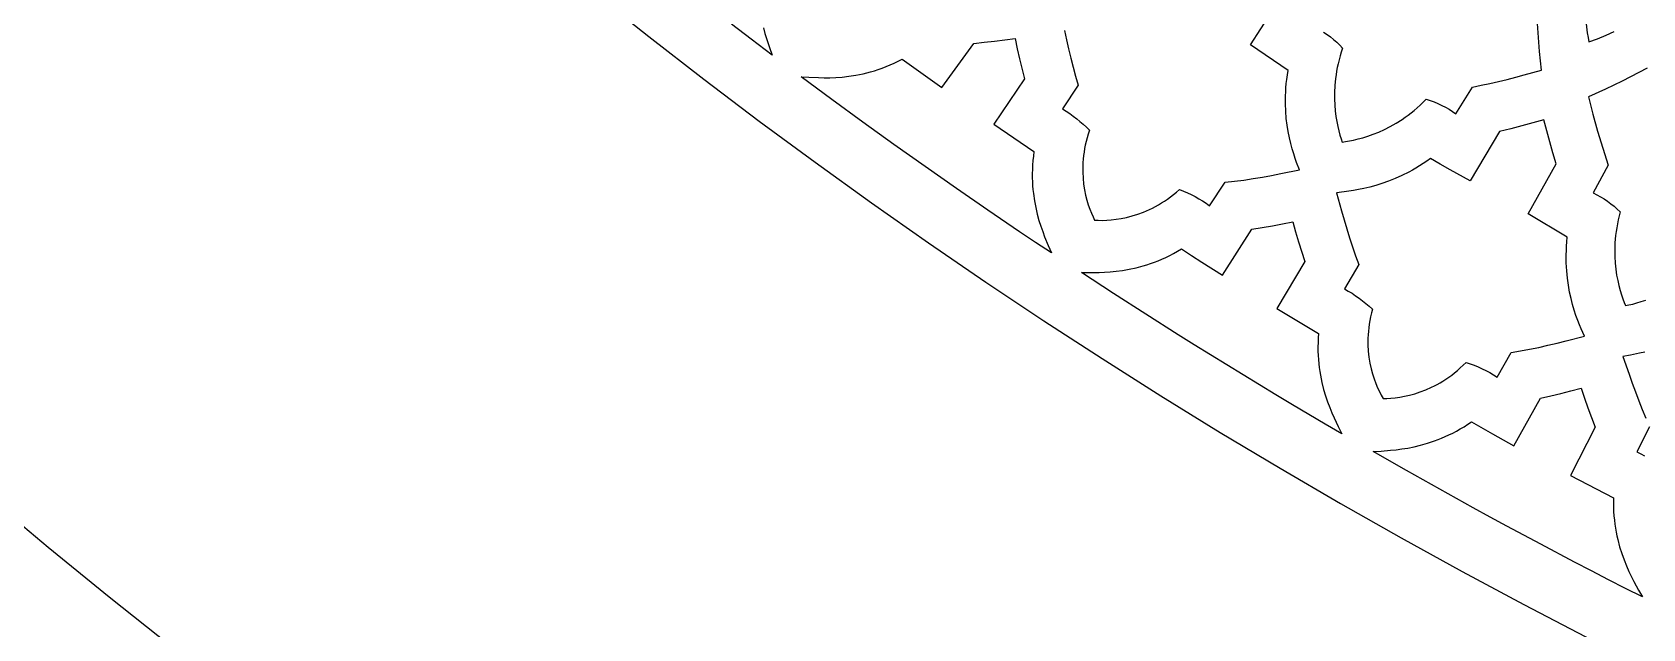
# Model space of a CAD drawing. Extents: x -550 to 550, y -550 to 550.
# Drawn here: x -351.2 to -216, y -431.3 to -381.2 of the extents above; entities that cross this region are included whole.
import ezdxf

# ---------------------------------------------------------------- set-up
doc = ezdxf.new("R2010")
doc.units = 0
doc.layers.add('LAYER_1', color=18, linetype='CONTINUOUS')
doc.layers.add('LAYER_10', color=4, linetype='CONTINUOUS')

msp = doc.modelspace()

# ---------------------------------------------------------------- linework, layer by layer
at = {"layer": 'LAYER_1'}
msp.add_lwpolyline([(0, 549.9999999999998, 0.4142135623730951), (-550, -4.34e-14, 0.4142135623730951), (0, -549.9999999999998, 0.4142135623730951), (550, -4.34e-14, 0.4142135623730951)], format="xyb", close=True, dxfattribs=at)
for points in [[(-264.5744277787013, -381.0470981858816), (-264.4036011972787, -381.8196904615775), (-264.225256429012, -382.5905334031976), (-264.0379139241355, -383.3590909651944), (-263.8400941328831, -384.1248271020202), (-263.6303175054891, -384.8872057681275), (-263.4071044921875, -385.6456909179688), (-264.7194213867188, -387.6217041015625), (-264.4159088926997, -387.8151481136745), (-264.1177330881586, -388.0177788333111), (-263.8254991722495, -388.2294834391596), (-263.5398123441266, -388.4501491099069), (-263.2612778029438, -388.67966302424), (-262.9905007478554, -388.9179123608461), (-262.7280863780155, -389.164784298412), (-262.4746398925781, -389.420166015625), (-262.5768208087318, -389.7362974161336), (-262.6674926453322, -390.0485587780902), (-262.7470584053646, -390.3568190953065), (-262.8159210918137, -390.6609473615941), (-262.8744837076647, -390.9608125707645), (-262.9231492559024, -391.2562837166292), (-262.9623207395119, -391.547229793), (-262.9924011614781, -391.8335197936884), (-263.0137935247861, -392.1150227125059), (-263.0269008324208, -392.3916075432642), (-263.0298722926102, -392.9294989158496), (-263.0045395659261, -393.4461458619372), (-262.9541266762484, -393.9405003320197), (-262.8818576474571, -394.4115142765898), (-262.7909565034319, -394.8581396461404), (-262.6846472680526, -395.2793283911641), (-262.5661539651992, -395.6740324621536), (-262.4387006187515, -396.0412038096017), (-262.3055112525892, -396.3797943840012), (-262.1698098905923, -396.6887561358448), (-262.0348205566406, -396.967041015625), (-261.7252540362179, -396.9808253617525), (-261.3872109666582, -396.9831871180977), (-261.0229176248667, -396.9715757499152), (-260.6346002877489, -396.9434407224593), (-260.2244852322099, -396.8962315009844), (-259.794798735155, -396.8273975507449), (-259.3477670734894, -396.7343883369952), (-258.8856165241185, -396.6146533249897), (-258.4105733639475, -396.4656419799828), (-257.9248638698817, -396.2848037672289), (-257.6787049591711, -396.1816525433388), (-257.4307143188263, -396.0695881519825), (-257.1811702334604, -395.9482917763165), (-256.9303509876867, -395.8174445994979), (-256.6785348661181, -395.6767278046833), (-256.426000153368, -395.5258225750295), (-256.1730251340495, -395.3644100936934), (-255.9198880927756, -395.1921715438317), (-255.6668673141596, -395.0087881086013), (-255.4142410828147, -394.8139409711589), (-255.162287683354, -394.6073113146614), (-254.9112854003906, -394.3885803222656), (-254.5764045402536, -394.5200370670885), (-254.2458476585239, -394.6637225053038), (-253.9202056195003, -394.819294691799), (-253.6000692874815, -394.9864116814615), (-253.2860295267664, -395.1647315291786), (-252.9786772016535, -395.3539122898376), (-252.6786031764416, -395.553612018326), (-252.3863983154297, -395.7634887695312), (-251.0856170654297, -393.7808227539062), (-250.3001941576694, -393.6985291553848), (-249.5168576120951, -393.5978671874227), (-248.7354598310293, -393.481287425454), (-247.9558532167943, -393.3512404449127), (-247.1778901717124, -393.2101768212329), (-246.4014230981061, -393.0605471298487), (-244.8523864746094, -392.7453918457031), (-245.0789176793725, -392.1385785996829), (-245.2025732841337, -391.7849860906259), (-245.3286458908344, -391.3986651511598), (-245.4537532497396, -390.9801624015008), (-245.5745131111142, -390.5300244618658), (-245.687543225223, -390.048797952471), (-245.7894613423308, -389.5370294935329), (-245.8768852127026, -388.9952657052682), (-245.9464325866032, -388.4240532078933), (-245.9947212142976, -387.8239386216246), (-246.0183688460505, -387.1954685666788), (-246.0198953354067, -386.8707710572695), (-246.0139932321268, -386.5391896632722), (-246.0002397549941, -386.2007927122137), (-245.9782121227915, -385.8556485316213), (-245.9474875543022, -385.503825449022), (-245.9076432683094, -385.1453917919428), (-245.8582564835961, -384.7804158879108), (-245.7989044189453, -384.4089660644531), (-248.9436645507812, -382.2454528808594), (-246.3633575439453, -378.1843872070312)], [(-289.8349487875257, -380.8227201535346), (-289.7033868036855, -381.2869825423277), (-289.568660018044, -381.7191131221737), (-289.3066071831454, -382.4846035682009), (-289.0825805664062, -383.1144409179688), (-290.8698410902466, -381.7653279114544), (-292.5065713567353, -380.5168247884111)], [(-242.8164426670243, -381.1755780812373), (-242.5303292532652, -381.3742041869828), (-242.2515551977758, -381.583438473002), (-241.9806386148179, -381.8027850946714), (-241.7180976186531, -382.0317482073673), (-241.4644503235432, -382.269831966466), (-241.22021484375, -382.5165405273438), (-241.3308726164561, -382.85253585454), (-241.4304297235716, -383.1843591019299), (-241.5192890539419, -383.5118504544727), (-241.5978534964118, -383.8348500971277), (-241.6665259398267, -384.1531982148541), (-241.7257092730317, -384.4667349926111), (-241.7758063848719, -384.775300615358), (-241.8172201641925, -385.0787352680539), (-241.8756092806553, -385.6695724031302), (-241.9040997331814, -386.2379678775138), (-241.9059146325318, -386.7826431708788), (-241.8842770894678, -387.3023197628991), (-241.8424102147504, -387.7957191332485), (-241.783537119141, -388.2615627616011), (-241.7108809134006, -388.6985721276307), (-241.6276647082904, -389.1054687110114), (-241.5371116145716, -389.4809739914171), (-241.4424447430053, -389.8238094485217), (-241.3468872043527, -390.1326965619992), (-241.253662109375, -390.4063568115234), (-240.9664607355956, -390.3659568280931), (-240.6466965583235, -390.311845363524), (-240.2969500778746, -390.2417126439178), (-239.9198017945648, -390.1532488953765), (-239.5178322087103, -390.044144344002), (-239.0936218206269, -389.9120892158962), (-238.6497511306306, -389.7547737371609), (-238.1888006390374, -389.5698881338981), (-237.7133508461632, -389.3551226322097), (-237.2259822523241, -389.1081674581975), (-236.7292753578359, -388.8267128379634), (-236.2258106630147, -388.5084489976094), (-235.9723505468279, -388.3347918155442), (-235.7181686681764, -388.1510661632373), (-235.4635875895996, -387.9569833189512), (-235.208929873637, -387.7522545609489), (-234.9545180828281, -387.536591167493), (-234.7006747797125, -387.3097044168463), (-234.4477225268295, -387.0713055872714), (-234.1959838867188, -386.8211059570312), (-233.8657607146511, -386.9275876665627), (-233.5393656585006, -387.0478235109477), (-233.2175898382797, -387.1814549004646), (-232.901224374001, -387.3281232453917), (-232.5910603856773, -387.4874699560071), (-232.2878889933213, -387.6591364425891), (-231.9925013169454, -387.8427641154158), (-231.7056884765625, -388.0379943847656), (-230.3287506103516, -385.7896728515625), (-229.5978755270079, -385.6425881564013), (-228.8688013034713, -385.4861411229065), (-228.1416275152051, -385.320587528273), (-227.4164537376723, -385.1461831496956), (-226.6933795463362, -384.9631837643691), (-225.9725045166601, -384.7718451494884), (-225.2539282241072, -384.5724230822483), (-224.5377502441406, -384.3651733398438), (-224.6924266191349, -382.8063706397546), (-224.7597973283079, -382.0256525449111), (-224.8176107466868, -381.2442587900048), (-224.8636826453383, -380.4623410023879)], [(-220.7932853700898, -380.4877824208636), (-220.6886479536641, -381.2454071133837), (-220.6250258641203, -381.6271250622074), (-220.5534591674805, -382.0109405517578), (-219.820447415436, -381.7407719314919), (-219.1096755281758, -381.4483663182796), (-218.4190646143973, -381.1353373905174)], [(-215.6669737881792, -384.2041169507581), (-216.3538740183244, -384.5796157572456), (-217.0480267582577, -384.942043505852), (-217.7483089791214, -385.2931045095292), (-218.4535976520578, -385.6345030812291), (-219.1627697482092, -385.9679435339036), (-220.5882720947266, -386.6177673339844), (-220.2166626275597, -388.0644073696818), (-219.816672111578, -389.5037567375053), (-219.3885602309694, -390.9349945212443), (-218.9325866699219, -392.3572998046875), (-220.1915130615234, -394.6744079589844), (-219.8816645831527, -394.8319875169075), (-219.5779011994669, -395.0027320921124), (-219.2808939270503, -395.1860953700062), (-218.9913137824871, -395.3815310359962), (-218.7098317823616, -395.5884927754896), (-218.4371189432579, -395.8064342738936), (-218.1738462817603, -396.0348092166155), (-217.9206848144531, -396.2730712890625), (-218.011112839465, -396.6146604681574), (-218.0906832863978, -396.9514362569765), (-218.1598091394722, -397.2832626244646), (-218.2189033829086, -397.6100035395665), (-218.2683790009277, -397.9315229712269), (-218.3086489777499, -398.2476848883904), (-218.3401262975959, -398.5583532600018), (-218.3632239446862, -398.863392055006), (-218.3859321574818, -399.456036790971), (-218.3800774899013, -400.0245308478434), (-218.348963815709, -400.5677859771807), (-218.2958950086694, -401.0847139305408), (-218.224174942547, -401.5742264594816), (-218.1371074911061, -402.0352353155608), (-218.0379965281113, -402.4666522503363), (-217.9301459273268, -402.8673890153658), (-217.8168595625172, -403.2363573622071), (-217.7014413074469, -403.572469042418), (-217.5871950358804, -403.8746358075563), (-217.477424621582, -404.1417694091797), (-217.1928929912143, -404.083731853536), (-216.8766822989139, -404.0100264556256), (-216.5315024461958, -403.9185049608698), (-216.1600633345751, -403.8070191146899), (-215.7650748655665, -403.6734206625072)], [(-215.8671164727371, -408.041856735244), (-216.2916587429848, -408.143883402151), (-217.0564608956189, -408.3003782699227), (-217.6946868896484, -408.4111022949219), (-217.1839083102507, -409.9035378053098), (-216.920429689944, -410.6471894413077), (-216.6496853278744, -411.3881760244157), (-216.3702705830237, -412.1257818245645), (-216.0807808143734, -412.8592911116848), (-215.7798113809055, -413.5879881557073)], [(-215.4659576416016, -414.3111572265625), (-216.5328979492188, -416.4294128417969), (-216.2076590110282, -416.5846508008216), (-215.8875851740005, -416.7517392159535)]]:
    msp.add_lwpolyline(points, dxfattribs=at)
for points in [[(-286.6754455566406, -384.9219055175781), (-286.007567103693, -384.9616577149332), (-285.198139501773, -385.0007839873723), (-284.7448550090639, -385.0101847353211), (-284.2615955160504, -385.0075158023282), (-283.7501651183785, -384.9888061218226), (-283.2123679116945, -384.9500846272334), (-282.6500079916446, -384.8873802519897), (-282.0648894538749, -384.7967219295206), (-281.4588163940316, -384.6741385932551), (-281.1484856982219, -384.5996340866453), (-280.8335929077609, -384.5156591766223), (-280.5143635346047, -384.4217174798648), (-280.1910230907091, -384.3173126130514), (-279.8637970880296, -384.2019481928606), (-279.5329110385222, -384.0751278359713), (-279.1985904541426, -383.9363551590619), (-278.8610608468465, -383.7851337788111), (-278.5205477285897, -383.6209673118976), (-278.1772766113281, -383.443359375), (-274.8682556152344, -385.8192138671875), (-272.16357421875, -382.1253051757812), (-271.297972858334, -382.0382495140698), (-270.4330256188996, -381.9438738692099), (-269.569075793404, -381.8400742597158), (-268.7064666748047, -381.7247467041016), (-268.5234722194515, -382.5748802643456), (-268.3291643639269, -383.4223725135951), (-267.9150085449219, -385.1109924316406), (-270.4799499511719, -388.903076171875), (-267.1233520507812, -391.2113952636719), (-267.1747440861944, -391.5949095360695), (-267.2144717509264, -391.9712954001236), (-267.2430741707391, -392.3405071388153), (-267.2610904713945, -392.7024990351262), (-267.2690597786545, -393.0572253720374), (-267.2675212182812, -393.4046404325302), (-267.2570139160364, -393.744698499586), (-267.2380769976824, -394.0773538561862), (-267.2112495889808, -394.4025607853119), (-267.1770708156937, -394.7202735699447), (-267.0888156784109, -395.3330338376562), (-266.9776245919298, -395.9152689231712), (-266.847810562346, -396.4666130903402), (-266.7036865957554, -396.9867006030137), (-266.5495656982534, -397.4751657250422), (-266.3897608759361, -397.9316427202762), (-266.2285851348991, -398.3557658525663), (-265.9193729210489, -399.1054875837165), (-265.6564331054688, -399.7214050292969), (-266.9964390979003, -398.8349759562122), (-268.3311870136656, -397.9406030745608), (-270.9872547095877, -396.1316477532989), (-273.6293283820147, -394.3017828009931), (-276.2621002197266, -392.458251953125), (-278.8865859820353, -390.6029949995461), (-281.4988170618738, -388.7308243963441), (-284.0960260548673, -386.8382809626457), (-285.3881324549299, -385.8832884403377)], [(-237.8284072875977, -411.9319610595703), (-237.5181756756372, -411.9265432006118), (-237.1801991059141, -411.908013611166), (-236.8168520680484, -411.8739584293089), (-236.4305090516601, -411.821963793117), (-236.0235445463694, -411.7496158406666), (-235.5983330417963, -411.6545007100339), (-235.157249027561, -411.5342045392953), (-234.7026669932834, -411.386313466527), (-234.2369614285837, -411.2084136298053), (-233.762506823082, -410.9980911672066), (-233.5227406580366, -410.8800171193521), (-233.2816776663983, -410.7529322168072), (-233.0396146593694, -410.616534726831), (-232.7968484481527, -410.4705229166832), (-232.5536758439505, -410.3145950536234), (-232.3103936579653, -410.1484494049111), (-232.0672987013997, -409.9717842378058), (-231.8246877854561, -409.7842978195671), (-231.5828577213372, -409.5856884174545), (-231.3421053202454, -409.3756542987276), (-231.1027273933832, -409.1538937306458), (-230.8650207519531, -408.9201049804688), (-230.5224616143731, -409.03034026237), (-230.1834454902828, -409.1530358858922), (-229.8485846895539, -409.2878916174575), (-229.518491522058, -409.4346072234879), (-229.1937782976667, -409.5928824704056), (-228.8750573262515, -409.7624171246326), (-228.562940917684, -409.9429109525911), (-228.2580413818359, -410.1340637207031), (-227.0781402587891, -408.0771484375), (-226.3014078605409, -407.948348249564), (-225.5273600756307, -407.8037000047265), (-224.7558702530196, -407.644876639599), (-223.9868117416685, -407.4735510907931), (-223.2200578905386, -407.2913962949204), (-222.4554820485909, -407.1000851885922), (-220.9323577880859, -406.6966857910156), (-221.1953516111676, -406.1032245181793), (-221.3395564492109, -405.7567483447742), (-221.4877754544219, -405.37758398329), (-221.6366652889251, -404.9660880611608), (-221.7828826148448, -404.5226172058207), (-221.9230840943056, -404.0475280447038), (-222.0539263894318, -403.5411772052442), (-222.172066162348, -403.0039213148762), (-222.2741600751787, -402.4361170010337), (-222.3568647900483, -401.838120891151), (-222.4168369690812, -401.2102896126622), (-222.450733274402, -400.5529797930013), (-222.4568581813342, -400.2133818763045), (-222.4552103681351, -399.8665480596026), (-222.4453719175701, -399.5125229213247), (-222.4269249124049, -399.1513510399002), (-222.399451435405, -398.7830769937582), (-222.3625335693359, -398.4077453613281), (-225.6367950439453, -396.4462280273438), (-223.3040924072266, -392.2383117675781), (-223.5771549162633, -391.3203595877556), (-223.8391869511755, -390.3990572670505), (-224.0893022072773, -389.474355158035), (-224.3266143798828, -388.5462036132812), (-225.2526025971201, -388.8108229792489), (-226.1820384432957, -389.0627681806848), (-227.1145331317882, -389.302784247833), (-228.0496978759766, -389.5316162109375), (-230.5279693603516, -393.6565246582031), (-232.1984500278292, -392.7344751119514), (-233.0282900317838, -392.263765767799), (-233.8542175292969, -391.7862854003906), (-234.1604424159775, -392.0041539095038), (-234.4652478109466, -392.2102943366529), (-234.7683876159614, -392.4050531854457), (-235.0696157327794, -392.5887769594905), (-235.3686860631577, -392.7618121623951), (-235.6653525088538, -392.9245052977677), (-236.2504893532284, -393.2202513803488), (-236.8230574799619, -393.478787236098), (-237.3810881031128, -393.7028848938793), (-237.9226124367397, -393.8953163825572), (-238.4456616949011, -394.0588537309958), (-238.9482670916557, -394.1962689680593), (-239.4284598410621, -394.3103341226118), (-239.8842711571789, -394.4038212235176), (-240.3137322540646, -394.479502299641), (-241.0857286463773, -394.588534492997), (-241.7286987304688, -394.6596069335938), (-241.3098517726896, -396.1827986056445), (-241.0922013658246, -396.9423293863563), (-240.8671471794049, -397.699650236883), (-240.6332498427519, -398.4541362372427), (-240.3890699851872, -399.2051624674534), (-240.1331682360325, -399.9521040075331), (-239.8641052246094, -400.6943359375), (-241.0558013916016, -402.7451477050781), (-240.7414981180303, -402.9208901110466), (-240.4337443624104, -403.1086591548164), (-240.1325540257325, -403.3075429572244), (-239.8379410089867, -403.5166296391075), (-239.5499192131634, -403.7350073213022), (-239.2685025392531, -403.9617641246456), (-238.9937048882461, -404.1959881699743), (-238.7255401611328, -404.436767578125), (-238.808483094084, -404.7579901049211), (-238.8801603006698, -405.0746697186807), (-238.9409823642672, -405.3866994350267), (-238.991359868253, -405.6939722695822), (-239.031703396004, -405.9963812379701), (-239.0624235308972, -406.2938193558135), (-239.0839308563093, -406.5861796387354), (-239.0966359556173, -406.8733551023588), (-239.100949412198, -407.1552387623067), (-239.0972818094283, -407.4317236342021), (-239.0676457593449, -407.9680690763272), (-239.0110124723822, -408.4815355537183), (-238.9306666155549, -408.9712671913593), (-238.8298928558779, -409.4364081142344), (-238.7119758603661, -409.8761024473276), (-238.5802002960343, -410.2894943156228), (-238.4378508298976, -410.675727844104), (-238.2882121289707, -411.0339471577554), (-238.1345688602684, -411.3632963815609), (-237.9802056908058, -411.6629196405045)], [(-263.1404724121094, -401.3741760253906), (-262.4715491161973, -401.3719266524882), (-261.6620606004821, -401.3595991075235), (-261.2095630454457, -401.3402249347253), (-260.7278745777553, -401.3070139159603), (-260.2189786615097, -401.2561936169116), (-259.684858760808, -401.1839916032621), (-259.127498339749, -401.0866354406947), (-258.5488808624316, -400.9603526948924), (-257.9509897929547, -400.8013709315381), (-257.6454364936874, -400.708439032555), (-257.3358085954173, -400.6059177163149), (-257.0223540311569, -400.4933354285283), (-256.7053207339183, -400.3702206149055), (-256.3849566367142, -400.236101721157), (-256.0615096725566, -400.0905071929931), (-255.7352277744581, -399.9329654761241), (-255.4063588754311, -399.7630050162604), (-255.0751509084878, -399.5801542591125), (-254.7418518066406, -399.3839416503906), (-253.8916466002335, -399.9444227628297), (-253.033976683904, -400.4935365512856), (-251.3086853027344, -401.5762939453125), (-248.8296051025391, -397.7269897460938), (-247.9697359515931, -397.586666489583), (-247.1109677772684, -397.4390905746699), (-246.2537721413115, -397.2821820799414), (-245.3986206054688, -397.1138610839844), (-245.1641251187273, -397.9499346405885), (-244.9184896815718, -398.7826742682541), (-244.4020690917969, -400.4402160644531), (-246.7355346679688, -404.3787231445312), (-243.2406311035156, -406.4719543457031), (-243.2688837730341, -406.8587545369957), (-243.2860395858417, -407.2377525521511), (-243.2926308819694, -407.6089327312808), (-243.2891900014483, -407.9722794144965), (-243.2762492843094, -408.3277769419099), (-243.2543410705836, -408.6754096536325), (-243.2239977003019, -409.015161889776), (-243.1857515134955, -409.347017990452), (-243.1401348501953, -409.6709622957721), (-243.0876800504323, -409.986979145848), (-242.9643854016418, -410.5951678407134), (-242.8201262873724, -411.1714587959412), (-242.6591614278719, -411.7157267324245), (-242.4857495433885, -412.227846371056), (-242.3041493541702, -412.7076924327289), (-242.1186195804651, -413.1551396383361), (-241.9334189425213, -413.5700627087706), (-241.5810399549098, -414.3018353276932), (-241.2810821533203, -414.9020080566406), (-242.6731738345014, -414.0998368235231), (-244.0588748267699, -413.2866632753279), (-245.4392567881067, -412.4643359292427), (-246.815391376493, -411.634703302455), (-249.5592050663388, -409.9609162755227), (-252.2988891601562, -408.2800903320312), (-253.6669207079145, -407.4369515147018), (-255.030789018939, -406.5871915700543), (-257.7470288949607, -404.869564570012), (-260.4495947165685, -403.1307218743191)], [(-238.6663055419922, -416.3933715820312), (-237.9978566667932, -416.3497285738629), (-237.1896110532032, -416.2873731049805), (-236.7385796751335, -416.2400742712301), (-236.2592173592122, -416.1771726104515), (-235.7537301876882, -416.0950265520282), (-235.2243242428102, -415.9899945253435), (-234.6732056068269, -415.8584349597809), (-234.1025803619871, -415.6967062847238), (-233.5146545905395, -415.5011669295557), (-233.2148934080404, -415.3895802561123), (-232.9116343747328, -415.2681753236598), (-232.6051532508976, -415.1364969358713), (-232.2957257968158, -414.9940898964197), (-231.9836277727687, -414.840499008978), (-231.6691349390373, -414.675269077219), (-231.3525230559027, -414.4979449048156), (-231.034067883646, -414.3080712954408), (-230.7140451825483, -414.1051930527676), (-230.3927307128906, -413.8888549804688), (-228.6293175012086, -414.9084610188463), (-227.7423678184974, -415.4090429125368), (-226.8502349853516, -415.9002380371094), (-224.6056365966797, -411.9093017578125), (-223.7547872009998, -411.7160505429124), (-222.9054762291344, -411.5156669214504), (-222.058306903444, -411.3060879923393), (-221.2138824462891, -411.0852508544922), (-220.9289376210228, -411.904132948353), (-220.6330305806714, -412.7189970679978), (-220.0166473388672, -414.3392944335938), (-222.1103057861328, -418.41015625), (-218.4908294677734, -420.2799987792969), (-218.495741454327, -420.6687035802757), (-218.4901615064634, -421.0489741988642), (-218.4746136070825, -421.4208240888457), (-218.4496217390843, -421.7842667040037), (-218.4157098853685, -422.1393154981217), (-218.3734020288351, -422.4859839249831), (-218.323222152384, -422.8242854383714), (-218.265694238915, -423.1542334920701), (-218.2013422713281, -423.4758415398626), (-218.1306902325231, -423.7891230355324), (-217.9725818728583, -424.3907601856375), (-217.7955610231198, -424.9592525726533), (-217.6038195465066, -425.4947078268473), (-217.4015493062178, -425.9972335784872), (-217.1929421654524, -426.4669374578408), (-216.9821899874095, -426.9039270951756), (-216.7734846352882, -427.3083101207594), (-216.3789818616066, -428.0196868577445), (-216.04296875, -428.6019287109375), (-217.4818337127642, -427.8870153292328), (-218.9135293217833, -427.1578743709653), (-220.339501398514, -426.4173647402597), (-221.761195764413, -425.668345341241), (-224.5975346495433, -424.1562128547633), (-227.4341125488281, -422.6443481445312), (-228.8514420221466, -421.887033569607), (-230.2635107115684, -421.1200978986687), (-233.0747842498452, -419.5628583205565), (-235.8737701859044, -417.9836195138067)]]:
    msp.add_lwpolyline(points, close=True, dxfattribs=at)
at = {"layer": 'LAYER_10'}
msp.add_lwpolyline([(-485, 0, 0.4142135623730952), (0, -484.9999999999998, 0.4142135623730952), (485, 0, 0.4142135623730954), (0, 484.9999999999998, 0.4142135623730952)], format="xyb", close=True, dxfattribs=at)

doc.saveas('drawing.dxf')
